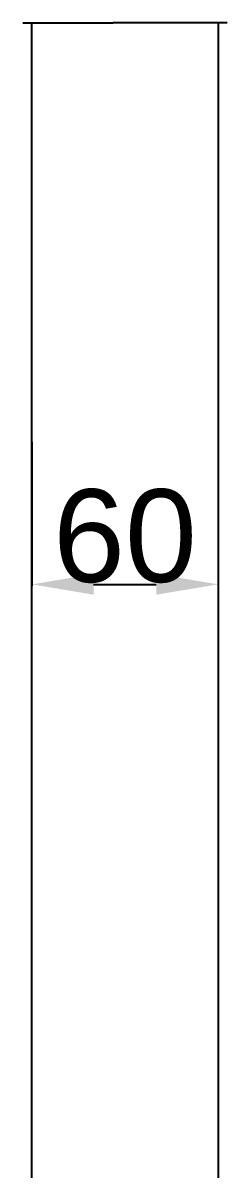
# Model space of a CAD drawing. Header units: millimetres. Extents: x -1519 to 3497, y -297 to 3208.
# Drawn here: x -410.6 to -344.5, y 2475.9 to 2847.1 of the extents above; entities that cross this region are included whole.
import ezdxf

# ---------------------------------------------------------------- set-up
doc = ezdxf.new("R2010")
doc.units = ezdxf.units.MM
doc.header["$MEASUREMENT"] = 0
doc.layers.add('Domyślny', color=7, linetype='Continuous', true_color=0x000000)
doc.layers.add('Utwórz2D linie widoczne', color=7, linetype='Continuous', true_color=0x000000)
doc.styles.add('Arial', font='arial.ttf')
doc.dimstyles.new('Domyślny', dxfattribs={"dimtxt": 30, "dimasz": 20, "dimexe": 0.5, "dimexo": 0.5, "dimgap": 0.25, "dimtad": 1, "dimtoh": 1, "dimdec": 0, "dimzin": 1, "dimdsep": 46, "dimtxsty": 'Arial', "dimcen": 0.5, "dimazin": 0, "dimtfac": 1, "dimtdec": 4, "dimtix": 1, "dimtmove": 1, "dimatfit": 3, "dimfxl": 0, "dimtolj": 1, "dimtzin": 1, "dimarcsym": 0})

# ---------------------------------------------------------------- blocks, each defined once
blk = doc.blocks.new('*D3')
at = {"layer": 'Defpoints', "color": 0}
for p in [(-407.72, 2711.94), (-347.42, 2711.94), (-347.42, 2665.28)]:
    blk.add_point(p, dxfattribs=at)
at = {"layer": 'Domyślny', "color": 0, "lineweight": -2}
for p, q in [((-407.72, 2711.44), (-407.72, 2664.78)), ((-347.42, 2711.44), (-347.42, 2664.78)), ((-387.72, 2665.28), (-367.42, 2665.28))]:
    blk.add_line(p, q, dxfattribs=at)
at = {"layer": 'Domyślny', "color": 0}
for points in [[(-387.72, 2668.61), (-387.72, 2661.94), (-407.72, 2665.28)], [(-367.42, 2661.94), (-367.42, 2668.61), (-347.42, 2665.28)]]:
    blk.add_solid(points, dxfattribs=at)
at = {"layer": 'Domyślny', "color": 0, "insert": (-377.57, 2680.84), "char_height": 30, "attachment_point": 5, "style": 'Arial'}
blk.add_mtext('\\A1;60', dxfattribs=at)

msp = doc.modelspace()

# ---------------------------------------------------------------- linework, layer by layer
at = {"layer": 'Utwórz2D linie widoczne'}
for p, q in [((-410.64, 2847.07), (-381.37, 2847.07)), ((-407.72, 1991.07), (-407.72, 2847.07)), ((-344.49, 2847.07), (-381.37, 2847.07)), ((-347.42, 2847.07), (-347.42, 1991.07))]:
    msp.add_line(p, q, dxfattribs=at)

# ---------------------------------------------------------------- dimensions: what is measured, and where the dimension line sits
at = {"layer": 'Domyślny'}
dim = msp.add_aligned_dim(p1=(-407.72, 2711.94), p2=(-347.42, 2711.94), distance=-46.66, dimstyle='Domyślny', dxfattribs=at)
dim.commit()
dim.dimension.update_dxf_attribs({"geometry": '*D3', "text_midpoint": (-377.57, 2680.84)})

doc.saveas('drawing.dxf')
